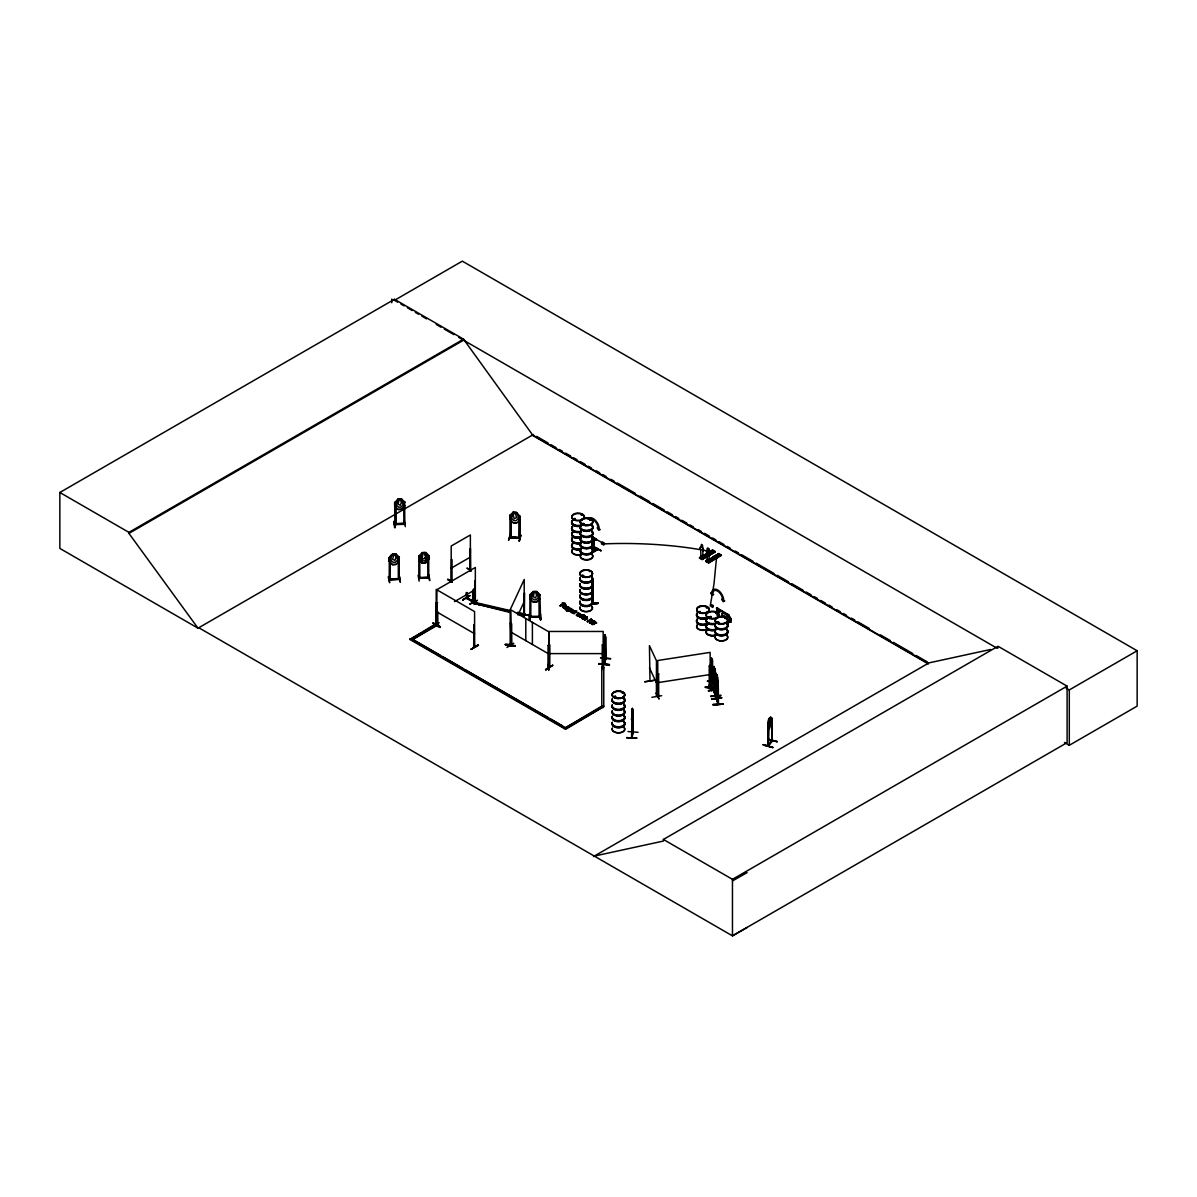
<?xml version="1.0" encoding="UTF-8"?>
<svg xmlns="http://www.w3.org/2000/svg" width="1197" height="1197" viewBox="0 0 1197 1197"><rect width="100%" height="100%" fill="white"/><g stroke="black" fill="none" stroke-linecap="round" stroke-linejoin="round"><path stroke-width="1.5" d="M716.464 676.41L716.494 699.033M716.973 698.3L716.405 697.701L718.409 704.255L718.245 681.527L717.916 704.18M710.434 664.963L710.135 688.275L709.327 688.095M711.931 660.31L711.527 658.141L711.003 668.016L710.599 667.178M604.066 641.472L604.051 664.44L604.635 636.684M768.175 723.242L768.444 745.955M772.484 718.634L771.616 718.903L772.095 741.257L772.065 718.499M632.031 710.135L631.926 737.921L633.258 732.115M605.697 636.55L605.622 659.278L604.934 634.844L604.081 641.652L604.545 663.811M702.549 557.907L702.983 550.919A2.259 1.317 59.5 0 0 702.639 547.837L702.549 547.897A2.259 1.317 59.5 0 1 702.878 550.979L702.983 550.919M708.878 561.288L709.312 554.301A2.259 1.317 59.5 0 0 708.878 551.263C710.554 548.585 705.916 545.832 707.262 550.351A2.259 1.317 59.5 0 0 706.918 553.074L707.173 560.615L708.025 559.867M609.273 664.38C577.956 661.836 630.43 666.654 599.173 663.991M626.63 737.831C645.063 738.145 634.979 738.564 626.689 737.547M711.227 659.981L710.883 687.632M716.794 555.019L713.981 583.986L710.225 606.011L711.572 606.131M715.552 688.185C684.071 685.372 736.514 689.652 705.557 686.734M715.462 688.559L705.467 687.512M716.883 678.31L717.153 675.916M631.567 719.247L632.435 708.295L632.734 709.956M631.462 719.143L632.001 720.803L632.869 713.382L631.896 720.684M604.051 642.28L604.38 636.819M604.919 645.333L604.38 647.353L605.263 639.931M604.934 645.392L605.248 639.961M654.505 680.33L644.629 681.811L654.445 680.225M394.741 502.471L395.833 502.516L394.741 502.471L394.89 524.87L395.788 524.765L395.728 502.381M428.047 555.722L428.75 555.812M711.018 687.228L710.33 686.854L712.529 681.692M718.424 703.327L717.826 702.863L718.29 703.686M510.984 515.488L510.745 537.737L510.88 515.308L509.967 515.458M511.314 645.243C508.755 645.003 511.747 643.762 510.131 644.405M510.625 645.363L510.206 644.48M523.927 615.572L524.241 614.226M515.249 645.737C498.206 641.637 506.241 647.233 515.264 645.662M716.614 677.352L716.973 674.719L718.38 682.051M596.465 539.458L602.405 542.84M603.138 542.854C602.914 539.907 599.832 545.248 602.495 543.962M592.246 536.84L591.931 537.199A6.344 3.666 0 0 1 586.545 542.63A6.344 3.666 0 0 1 581.054 537.139M592.904 536.69L592.216 536.855C594.041 535.194 594.7 547.628 591.857 543.872M716.988 608.465C718.095 611.652 717.766 602.749 717.183 613.866M711.003 660.101L710.584 664.978M711.512 668.614C714.145 653.023 709.103 677.293 710.898 670.619M593.353 540.131L593.652 541.104L594.46 540.655L593.158 539.323M701.681 556.889L700.724 557.144L701.696 556.485M700.709 557.084C703.462 555.992 698.719 557.084 702.639 557.847M707.711 560.256C706.799 563.084 708.13 558.565 707.277 560.361C706.574 560.929 708.25 559.074 708.011 560.271M717.063 611.772L718.14 612.55C719.771 610.545 716.808 612.086 717.272 612.131M599.173 663.662L599.113 664.395M713.532 669.093L714.025 666.475L715.941 673.746L716.001 695.921L715.522 695.083M447.648 579.602L451.987 582.041M592.62 536.675L591.857 536.495M591.931 544.5L592.126 537.318A6.359 3.666 0 0 1 586.545 542.869A6.359 3.666 0 0 1 581.039 537.378M592.575 544.141L591.931 543.662L592.949 544.051M716.644 608.001L728.719 615.303L716.599 608.6L717.003 607.792M763.252 745.043C792.623 753.137 743.696 738.878 772.484 747.482M763.447 744.743L772.678 747.212M708.07 554.271L707.906 553.433M714.25 557.578L714.4 556.74M638.106 732.31L628.006 731.547M631.657 737.322L632.854 732.13L631.567 737.891L632.151 710.135M605.158 659.218L605.622 658.47M604.066 664.38L605.368 658.619M604.485 664.35L605.787 658.769L605.577 637.088M573.707 519.139L574.874 518.481L575.398 519.543M574.695 518.525L575.188 519.633L574.051 519.423M582.191 515.279L581.308 515.204L582.011 514.605M582.056 514.83L581.951 514.8M582.296 523.822L583.029 524.391L582.236 524.196M583.852 524.062L582.939 524.6M590.42 520.261L589.986 519.588L590.764 520.111M590.6 519.648L590.121 519.707M582.116 575.368L583.672 576.041M589.373 571.582L589.762 571.508M614.106 696.953L614.944 696.34M614.914 696.474C614.226 698.554 617.428 695.756 614.405 696.549M622.59 693.093L621.961 692.479M621.931 692.584L622.754 692.854M700.185 611.906L698.689 611.712L700.395 611.981M706.439 607.358L707.247 607.717L706.425 607.986M708.145 617.428L709.342 616.739M708.175 617.203L709.761 617.113M715.971 612.969L716.719 613.268L715.791 613.418M717.123 622.62L718.784 622.081M717.646 621.961L717.781 621.901M724.619 618.385L725.651 618.221M724.918 618.026L725.457 618.654L725.247 617.921M574.321 610.934C565.687 606.505 575.817 616.515 570.311 611.517C570.61 609.827 574.635 609.722 574.006 611.308C570.475 609.512 570.43 612.176 572.72 612.475M519.932 519.857L516.565 523.074L513.154 522.79L509.817 518.929L509.817 515.413L513.184 512.196L516.58 512.481L519.932 516.341M509.907 515.518L510.924 515.338M515.398 512.989L514.306 512.9L513.229 515.802L514.306 518.795L516.52 517.628L515.413 512.929M510.117 534.49L508.575 540.356L510.55 534.475M513.229 522.64L516.565 523.074M510.012 515.264L509.907 537.393M509.982 537.633L519.842 538.216M518.825 516.266L519.857 516.102L519.693 538.5L519.812 516.296L519.004 516.281M519.782 537.662L510.865 536.869L519.917 537.648M520.755 535.343L519.199 541.253L520.755 535.029M520.83 535.403L519.274 541.149M771.736 740.419L772.559 739.941L767.89 745.911C769.521 744.444 764.449 711.766 772.17 718.529L771.721 718.903M432.76 623.353C438.895 622.53 446.107 633.108 433.105 623.038M603.093 543.947C603.483 547.807 606.056 540.326 603.093 543.947A114.568 26.409 2.4 0 1 700.918 549.767M711.631 658.141L710.599 664.544L710.39 687.706L712.395 682.036M712.065 660.37L712.484 682.485M701.382 558.49C701.188 554.6 700.41 558.266 701.517 556.47M700.993 557.144L700.694 549.632A2.259 1.317 59.5 0 1 700.933 546.969L701.427 544.351M701.098 556.71L700.529 556.53M716.614 679.986L717.317 684.624L716.883 674.854L716.958 676.904M716.973 699.108L716.883 674.854M399.17 499.493L398.092 504.102L400.277 505.343L401.399 502.381L400.277 499.448L399.155 499.433M592.964 603.198L593.218 581.622L592.081 576.296L592.62 603.243M592.874 603.004L592.575 602.57M771.721 741.093L771.721 740.285M658.619 695.397L658.709 695.951M710.3 687.407L709.267 687.572M710.315 688.185L710.12 652.395L657.722 660.505L657.841 696.355L657.722 673.956L658.709 674.016L657.826 674.165M715.492 677.263L714.714 678.953L713.113 668.091L713.547 690.908L713.232 668.076L715.492 673.806M713.307 668.195L713.861 690.804L713.232 689.607L715.971 695.816M715.791 694.529L715.611 695.996L715.252 673.238M510.431 622.635L511.254 646.051L511.478 623.712L510.58 623.487L511.239 623.861M524.002 593.413L524.346 615.602L524.585 592.949M524.002 615.557L524.645 614.256L524.106 615.078M707.038 560.256L709.746 561.827L709.552 560.765L708.25 562.306L706.2 561.154L707.517 559.612M462.67 599.996L469.867 595.852M656.255 692.973L658.993 698.599M656.24 693.332L659.023 699.048M506.989 647.487L513.797 643.193M518.002 615.034L524.241 601.582M633.198 732.624L633.198 710.001M425.429 552.55L422.122 552.76L422.062 563.203L425.474 562.934L425.489 552.46L422.047 552.595L420.446 558.939L422.676 560.899L424.89 560.765L427.075 558.535L427.075 555.902C421.823 548.615 431.504 555.827 428.87 559.283L425.489 562.994L422.062 563.203L418.681 559.897M392.631 554.226L395.953 554.046L392.556 554.076L390.955 557.772L390.955 560.405L393.185 562.366L395.414 562.246L397.599 560.046L395.998 553.897L399.379 557.293L398.317 557.338L399.379 557.218M604.515 663.602L605.742 658.769M529.822 595.104L533.264 591.617L531.588 597.767L533.832 599.847L536.061 599.847L538.261 597.767L536.66 591.527L533.219 591.527L529.822 595.029L529.822 598.605M418.112 575.368L419.145 581.173M713.158 668.165L714.025 666.475M395.13 527.174L394.187 521.338M394.606 527.608L393.663 521.757M395.025 527.578L394.157 521.338L395.13 527.638M388.666 576.505L389.668 582.759L388.217 576.894M435.888 624.31L436.681 625.582L436.965 603.064M435.888 625.118L435.962 603.019L436.86 603.243M475.329 603.153L475.329 567.468L436.965 589.612L436.651 625.029M510.491 644.809L511.493 645.018M510.835 644.674L511.553 645.901L511.478 623.712M549.064 666.998L548.196 666.579L549.184 667.627M466.291 592.605L466.92 598.575M466.321 598.216L473.324 602.211L473.324 589.298M467.264 598.425L466.935 592.994M529.283 614.151L529.298 620.001L529.852 614.166M529.777 613.747L529.852 620.046L529.957 594.864M548.256 664.215L548.81 669.976M716.375 698.629L717.991 704.21M593.862 621.093L590.061 623.293L591.094 619.642L587.338 621.258L587.817 621.991L591.138 619.073L591.857 619.941L590.375 622.56L593.862 620.644L590.375 622.56M474.835 603.438L475.284 602.33M590.375 622.111L591.857 619.477M712.499 682.559L712.574 659.876M594.729 623.592L592.829 624.355L590.869 623.038L593.158 624.295L593.697 621.931L596.705 622.949L594.026 622.32L594.7 623.787M592.59 536.81L591.931 536.271M592.171 544.351L592.874 544.844L592.62 536.765M470.017 570.685L470.376 548.421L470.63 570.7M715.432 557.323L714.115 556.904M509.757 612.385L473.803 603.348L474.551 602.286L510.491 610.635M473.803 604.036L474.551 602.974M516.954 613.358L524.136 615.034L524.87 613.971L517.688 612.295M518.75 614.465L524.136 615.722L524.87 613.971M712.23 681.991L712.14 659.712M710.809 686.854L710.33 687.662M594.236 551.069L593.682 539.997M574.171 518.69L574.006 519.543M699.018 611.727L700.125 611.996M718.933 622.754L717.826 623.024M394.636 524.615L404.795 524.271L404.661 501.932L403.748 501.977L403.898 524.391L404.736 524.316M403.673 524.331L404.541 523.224L404.601 524.346M403.643 524.136L404.541 524.017M399.214 578.615L389.19 578.929L390.312 578.869M389.19 579.737L399.319 579.198M425.444 557.548L423.199 559.044L422.122 557.742L423.199 553.134L424.307 553.074L425.444 556.007M657.632 695.322L658.709 695.143M657.752 696.085L658.619 695.966L657.662 695.262M658.619 673.821L658.724 696.22L657.931 696.31M768.579 725.502L769.506 726.429L771.377 722L770.673 716.794L767.831 723.766L768.265 722.973M770.21 717.826L769.746 724.305L770.314 717.856M767.756 739.447L777.212 741.616M768.444 745.147L772.499 740.793L768.309 745.985L769.372 718.574M777.197 741.571L767.756 738.983M578.226 616.455C580.231 613.612 579.318 616.62 582.236 615.482M579.079 615.752L580.59 614.076L577.313 614.734L580.59 614.54L579.079 616.216M422.122 552.76L418.681 556.321L419.683 556.351M394.651 502.71L398.017 498.954L401.459 498.835L404.84 502.156M404.84 505.673L401.384 509.219L398.017 509.488L394.651 506.226L394.636 502.65M404.825 505.613L401.459 509.368L398.017 509.548M392.556 554.076C388.112 556.381 387.648 562.5 392.571 564.67L395.998 564.49L399.379 560.795M549.064 666.52L549.992 666.445M548.989 666.235L549.977 667.058M603.288 666.49L602.39 666.52M603.288 667.298L602.211 667.298L602.286 644.914L603.198 645.123L602.286 644.914M529.852 616.201L530.989 616.201M529.852 617.009L539.922 616.949M538.889 616.201L539.817 616.141M650.001 681.452L649.447 645.662L656.465 660.774L656.405 696.4L656.809 695.277M579.722 614.794C571.567 618.415 582.625 609.587 577.313 615.198M576.4 615.408L578.525 612.879M577.313 614.734L579.019 613.163M436.501 625.507L437.698 624.849L437.623 611.577M418.95 577.672L428.81 576.864M427.793 576.924L428.735 577.074M419.818 577.388L418.726 578.465L428.735 577.882L428.706 555.543M403.643 523.328L394.741 523.747L404.795 523.463M394.741 524.615L395.788 524.765L395.549 502.396M398.182 578.675L390.087 578.824L390.147 579.961L390.387 557.637L389.294 557.593L390.102 557.533M398.287 579.258L399.319 578.39M399.214 578.39L399.14 579.468L399.214 557.054M772.065 740.734L772.215 718.439M768.399 745.147L768.728 744.654M715.357 695.442L715.731 694.559M518.855 538.156L518.87 516.012M574.41 613.732L573.842 613.044L576.804 612.355L575.518 611.607C573.887 612.64 572.884 615.168 573.468 612.236C572.899 609.393 572.226 609.991 573.348 611.637M574.545 518.81L574.874 518.675M590.72 520.007L589.837 520.007M582.969 576.116L582.969 575.159M583.612 575.937L582.565 576.311M709.791 617.682L709.088 617.652M710.898 604.62L712.02 604.964M548.45 666.4L549.872 667.058M549.767 667.298L549.872 644.914L548.959 645.123M602.181 666.684L603.303 666.25M530.884 616.201L530.78 617.278L530.884 594.864L529.957 595.059M538.994 616.201L539.114 617.278L538.934 594.834L539.922 595.059L536.66 591.527L533.264 591.677M539.892 616.425L529.882 616.425M564.281 606.49C566.824 607.582 565.837 606.415 564.625 605.487C567.872 597.767 553.822 610.186 564.026 604.395L565.747 604.41M571.478 610.515L571.059 611.383L572.69 611.996M574.006 611.772L571.478 610.979M573.468 612.699L574.41 613.268M581.907 617.577C581.607 621.991 587.263 614.181 587.368 618.385C581.129 621.752 588.999 618.206 585.363 617.667C584.331 621.408 579.961 617.098 583.971 616.485L585.258 617.233L582.131 618.086L583.238 619.358M586.141 619.163L586.68 618.55L585.363 618.131M711.587 551.817L699.497 557.997L701.173 556.231M699.542 558.026L702.295 559.553L715.148 551.967L701.921 559.343L701.921 558.161L703.417 557.503L703.417 558.46M699.482 557.982L712.529 550.276L714.953 551.458L712.529 550.096L713.188 550.874L700.335 558.46M702.265 559.553L701.442 559.074L714.684 551.697M705.856 561.393L707.322 559.508M718.709 553.822L717.557 554.435M709.746 560.869L707.786 562.47L720.968 555.079M451.523 559.298L451.763 581.592M702.534 545.308L701.951 544.665M700.933 546.969L701.023 546.924A2.259 1.317 59.5 0 0 700.694 549.632L700.694 549.632M708.878 551.263L708.968 549.214M709.043 552.146C715.522 554.974 706.275 552.655 710.345 551.368L712.784 552.939L710.345 551.563A114.568 26.409 2.4 0 0 702.534 550.051M711.227 550.859C717.691 553.687 708.444 551.368 712.529 550.096M714.953 551.458L701.487 559.119M712.918 556.964C719.382 559.792 710.135 557.488 714.22 556.201L716.644 557.757L714.22 556.201M715.372 555.707L716.689 554.75L719.113 556.306L716.689 554.75M705.826 561.348L718.858 553.657L719.517 554.256L706.619 561.812L706.006 561.243L708.639 562.919L721.477 555.348L718.858 553.463M706.14 561.543L719.322 553.927L706.006 561.333M707.786 562.455L720.818 554.75M437.623 602.69L435.962 603.019M474.356 603.348L475.074 580.784L474.611 603.483M472.022 600.625L479.264 604.739M472.052 600.655L478.89 604.56M432.326 627.019L439.179 622.724M473.698 646.993L473.907 624.639L474.386 647.353L473.593 646.889L474.655 647.173L474.566 611.562L436.202 589.418L436.202 625.014L437.085 625.193M473.593 646.32C475.643 646.934 473.114 644.974 474.207 647.278M478.097 644.734L470.945 649.373L478.486 645.392M470.945 649.373L478.187 645.183M548.286 645.258L549.184 645.482L548.286 645.258L548.45 667.208M545.623 669.796L552.745 665.233L545.952 670.006M545.608 669.407L552.76 665.263M198.882 627.782L198.104 628.245L59.85 548.421L59.85 492.491L394.471 299.295L463.553 339.17L532.635 434.99L928.154 663.347M394.471 299.295L394.471 300.327L462.326 261.155L1137.15 650.764L1137.15 706.125L1069.295 745.297L1064.447 742.484M59.85 492.491L128.932 532.366L463.553 339.17M747.108 927.495L732.459 935.845L198.792 627.737L197.999 628.186L128.932 533.398L463.553 340.202M197.999 628.186L533.413 434.541M451.194 568.171L470.376 557.099M454.546 601.612L475.329 589.612M462.745 600.116L469.927 595.493L462.745 599.652M472.935 590.615L472.68 601.926L472.68 590.764M469.927 603.797L477.528 600.325L469.927 604.261M564.206 728.524L601.792 706.125L603.183 706.933L565.597 729.332L409.943 639.467L435.304 624.116L436.71 624.924L412.726 639.467L436.71 625.627L435.304 624.819L424.112 631.268M409.943 639.467L420.925 633.123M594.4 538.037L596.181 540.326L594.4 539.293L594.4 538.037L596.375 538.934L596.181 540.326M593.158 540.251L593.577 551.368M593.503 551.398L593.951 540.7M592.141 550.979L596.48 548.465M591.902 552.161L597.692 548.869L591.902 552.505M560.166 606.041L563.518 604.096M560.166 605.577L564.026 604.395M564.655 605.966C569.772 606.34 562.605 608.181 564.356 608.465M565.373 606.864C560.585 605.622 567.947 608.899 562.725 607.118C561.917 604.575 568.814 607.747 564.655 605.502M563.892 608.181L566.69 606.565L565.119 605.667M567.947 607.268C573.303 607.388 558.909 611.353 567.887 606.744M565.029 608.854L568.366 607.014M568.874 608.375L569.383 607.627M569.009 610.709L567.498 609.093L570.595 608.241A1.796 1.047 0 0 1 571.358 608.884C573.902 612.804 563.069 610.665 567.213 610.395C570.76 610.141 567.064 612.206 566.54 609.782M569.413 610.021L570.969 609.108L568.306 609.064L569.413 610.47L567.423 609.468L570.595 608.704A1.796 1.047 0 0 1 571.358 609.348L571.957 609.557M569.413 610.47L570.969 609.108M571.957 609.093L568.395 610.949L566.046 610.066M574.71 611.607L576.73 610.904M573.468 612.236L574.71 611.143M583.612 615.153L579.827 617.383L582.67 615.273L583.897 615.976C586.769 614.719 583.074 617.861 585.183 615.782M583.163 616.485C586.68 612.295 578.944 618.595 582.864 618.146M579.827 617.383L582.67 615.273M582.759 619.073L587.203 616.605M584.525 620.091L587.368 618.849L585.767 617.891M587.338 621.258L591.138 619.073M587.338 621.722L591.857 619.941M589.493 622.964L593.862 620.644M596.091 623.293L595.418 621.961A1.706 0.988 0 0 0 594.266 621.812C596.241 624.4 590.615 626.181 591.498 622.679M596.091 622.829L595.223 621.438A1.706 0.988 0 0 0 594.266 621.348C592.036 621.647 595.044 625.747 591.602 622.964M718.619 609.288L718.619 610.56L720.594 611.472L718.619 610.56M718.649 611.098C716.868 609.333 720.34 615.647 718.798 617.368M717.841 610.65L718.29 617.652M718.17 611.443L718.948 612.086M720.399 610.32L720.399 611.592M718.14 612.31L718.948 611.847M722.075 613.792L724.993 612.834M722.075 616.515L722 613.702M731.053 619.014L728.015 614.495L731.128 618.969L731.128 621.782L728.06 622.694M728.464 615.453L728.719 614.555M730.574 619.687L727.985 617.308L725.457 616.739L727.985 620.016L730.574 620.6L730.649 619.642M731.053 621.692L727.985 621.363M731.053 621.827L731.053 618.969L727.985 615.931L725.696 614.615L723.886 615.393L723.886 617.203M565.762 727.626L601.792 706.828L603.767 706.828L603.767 666.983L601.792 666.983L601.792 706.828L603.183 707.636M409.943 638.764L565.597 728.644L603.183 706.933M593.532 856.543L928.947 662.884L990.742 649.447M594.311 856.079L663.392 841.057L663.392 839.456L998.014 646.26L1067.096 686.135L1067.096 742.649L732.459 935.845L732.459 879.331L1067.096 686.135M998.014 647.861L997.236 648.325L458.735 337.419M1066.093 688.08L1069.295 689.936L1137.15 650.764M732.459 880.947L747.108 872.598M713.232 690.31L715.597 695.936L715.597 673.791L713.906 666.49M510.012 536.6L510.82 536.63M510.969 536.884L509.877 536.825M563.233 606.535L562.62 607.463L563.892 607.717M714.235 556.964L715.297 556.964M582.49 523.643L583.642 523.493L582.7 523.553M582.52 575.473L583.807 575.757M709.731 617.562L708.444 617.562M718.724 622.754L717.407 622.305M614.794 696.669L615.438 697.028M427.898 555.857L428.735 555.737M428.75 577.134L428.75 577.942M394.845 523.762L394.815 524.84M578.226 616.006L582.236 615.034M470.376 570.924L470.376 534.954L451.194 546.027L451.164 581.652M576.4 614.944L579.722 614.33M549.887 667.313L548.989 667.283M403.853 502.216L404.661 501.932M451.478 581.787L451.763 559.433M583.343 524.106L584.136 523.897M699.078 611.996L700.185 611.443L699.018 611.906M633.063 732.744L632.749 709.866L632.719 732.714M631.717 736.439L631.582 737.023M519.064 537.333L518.929 538.396M418.89 578.181L428.676 577.672M427.748 576.894L428.706 576.879M427.883 577.672L427.883 576.864M473.578 589.148L473.653 602.106L466.531 598.006L466.531 592.47M709.237 665.996L710.21 666.056L709.237 665.996L709.223 688.35L709.986 687.153M708.923 685.253L711.617 690.908M657.946 695.532L658.634 695.427M709.986 687.961L710.18 687.961M656.689 673.926L656.824 696.355L656.809 674.18M661.627 695.696L651.826 697.297M657.722 682.649L710.12 674.539M592.066 576.37L592.365 580.754M592.665 590.181L591.961 579.827M591.423 603.632L598.006 602.719L591.438 603.707M591.423 604.081L598.021 603.064M591.542 604.32L598.126 603.408L591.557 604.41M714.818 668.405L714.579 676.35L713.532 671.756M713.247 671.622L714.699 678.834M718.409 689.128L708.37 690.594L718.395 689.427M708.504 690.923L718.29 689.233M715.357 694.784L713.891 690.295M710.838 696.19L720.863 695.622L710.853 696.265M539.817 617.278L529.882 617.233M716.434 676.29C716.39 682.275 718.35 687.931 717.407 687.228L716.33 679.821M717.512 676.739L717.227 682.47L716.883 679.851M721.641 697.552L711.602 698.943L721.641 698.016M721.626 697.851L711.602 698.943M713.292 705.048L723.332 704.075L713.292 705.063L713.203 704.285L723.347 704.135M713.203 704.734L723.272 703.791M418.83 556.306L419.743 556.036L419.833 578.435L418.83 577.642M428.331 574.859L429.409 580.276M404.317 520.785L405.319 526.665M399.424 576.326L400.322 582.131M389.294 557.593L389.22 579.947L399.244 579.408M467.01 597.752L466.321 597.408M473.279 602.211L472.71 601.103M602.286 667.058L603.303 667.058M603.348 670.096L603.348 663.796M533.219 602.121L536.66 602.061L540.056 598.545L536.6 601.971L533.219 602.121L529.822 598.545M540.027 614.166L540.595 620.046L539.922 594.864M530.989 616.635L538.889 616.635M548.959 653.607L603.198 653.607M601.792 667.672L603.767 667.672M601.792 706.125L603.767 706.125M389.429 579.961L389.22 579.139M427.868 577.956L427.763 555.573M418.86 578.48L418.8 556.111M567.947 607.717L569.383 608.076M398.362 579.468L398.272 557.084M632.315 708.415L631.956 718.185L631.687 717.362M632.285 709.507L631.896 715.327M604.784 636.056L604.38 641.876M604.38 647.233L603.961 645.692L604.485 647.353M610.605 658.874L600.505 657.781L610.59 658.545M599.173 664.096L609.273 664.829M603.168 666.235L603.093 667.327L603.198 631.462L548.959 631.462L549.019 667.821L548.286 667.402M569.009 610.246C566.51 610.141 570.4 607.822 570.969 609.572M509.967 537.603L519.812 538.441M711.422 659.338L710.913 665.143M707.427 681.258L717.452 682.35M519.513 613.807L529.493 615.408L523.987 615.034M522.82 614.6L529.493 615.438M476.346 603.393L483.528 605.069M487.134 605.906L508.695 610.904M473.803 603.348L509.757 611.697M772.065 721.956L769.252 729.018L767.831 727.282L769.267 728.898M767.786 739.327L777.048 741.781M428.84 574.769L429.888 580.62M540.042 613.717L540.595 620.031L540.58 614.121M717.976 703.447L716.629 698.554M564.4 606.894L565.373 607.328M615.438 696.34L615.587 697.447L614.405 696.684M712.589 681.961L710.764 687.677L710.764 665.532M717.557 554.241L719.981 555.603M715.372 555.513L717.796 556.889M703.417 557.503L703.223 558.161M707.846 559.957L706.978 559.837L706.978 561.453M699.871 557.772L701.921 558.924M511.553 645.826L510.835 609.886L549.184 632.031L549.184 667.597M433.06 623.113L440.391 627.243M471.289 570.58L466.935 568.081L471.453 570.909M451.987 581.727L447.663 579.198L451.957 582.116M394.471 300.327L397.688 302.183M400.905 304.038L404.122 305.893M407.324 307.749L412.142 310.532M415.359 312.387L418.576 314.242M421.793 316.098L426.611 318.881M436.247 324.447L441.065 327.23M444.282 329.085L453.917 334.636M536.645 436.396L547.942 442.92M551.174 444.79L556.021 447.588M559.238 449.444L562.47 451.314M565.702 453.169L570.55 455.967M573.782 457.838L576.999 459.708M580.231 461.563L585.079 464.361M588.311 466.232L591.527 468.087M596.375 470.885L599.607 472.755M602.839 474.611L606.056 476.481M610.904 479.279L614.136 481.134M617.368 483.004L635.128 493.254M639.961 496.052L649.657 501.648M652.874 503.503L664.185 510.027M667.402 511.897L672.25 514.695M675.482 516.55L678.714 518.421M681.946 520.291L686.779 523.074M690.011 524.944L693.243 526.815M698.075 529.598L701.307 531.468M704.539 533.338L709.387 536.136M712.619 537.992L715.836 539.862M719.068 541.717L723.916 544.515M727.148 546.386L730.365 548.241M735.212 551.039L738.444 552.909M741.676 554.765L752.973 561.288M756.205 563.159L773.965 573.408M777.182 575.278L788.494 581.802M791.711 583.657L803.022 590.196M806.239 592.051L811.087 594.849M814.319 596.719L817.551 598.575M820.783 600.445L825.616 603.243M828.848 605.098L832.08 606.969M836.912 609.767L840.144 611.622M843.376 613.492L846.608 615.348M851.456 618.146L854.673 620.016M857.905 621.871L869.202 628.41M880.513 634.934L890.194 640.515M893.426 642.385L912.802 653.562M916.019 655.432L927.331 661.956M531.573 434.84L928.393 663.946M728.464 614.704L716.674 607.807L716.674 613.567M728.719 615.303L716.629 608.704M591.857 537.064L592.62 537.603M717.646 611.682L718.439 612.146L718.439 611.218M716.928 615.138L719.876 616.829M591.857 544.455L592.62 544.979M593.652 546.535L601.238 550.8L593.652 546.879M593.697 546.76L600.849 550.68M562.246 602.899L565.747 604.874M583.119 614.989L584.166 615.467M575.922 611.383L576.804 611.891M584.375 616.26L585.258 616.769M571.837 610.305L573.348 611.173M473.548 601.193L467.01 597.991L473.219 601.388M510.835 632.031L549.184 654.175M436.202 611.562L474.566 633.707M412.935 639.587L440.257 655.358M443.474 657.213L462.76 668.345M465.962 670.2L547.927 717.512M551.129 719.367L562.381 725.861M663.392 839.456L732.459 879.331M568.859 607.896L567.543 607.956M548.286 667.432L548.525 645.108M389.294 561.243L392.571 564.67L395.938 564.341M708.594 562.934L721.282 554.839L707.966 562.336M536.6 591.677L539.937 595.133M712.529 550.276L699.676 557.862M649.447 667.806L656.465 682.933M592.56 580.949L592.874 581.667M598.141 603.453L598.006 602.675M604.171 643.911L604.455 644.734L604.829 634.844L605.353 636.52M717.781 681.243L718.035 682.081M720.759 695.277L710.853 696.564M592.201 543.618L592.126 537.318M428.87 559.283L425.489 562.994M401.444 498.775L403.045 504.925L400.86 507.124L398.646 507.244L396.416 505.284L398.017 499.014M399.379 576.296L400.367 582.191M548.75 663.796L548.75 670.036M1069.295 689.936L1069.295 745.297M718.245 681.527L718.305 703.731M717.422 608.869L717.422 613.717M716.928 607.747L716.928 613.433M716.808 676.38L716.629 699.138M709.552 560.765L709.552 561.543L706.858 559.897L706.858 561.513M707.891 553.014L706.589 553.792M702.639 545.832L702.549 547.897M700.649 556.455L700.529 558.146M593.009 540.565L593.009 551.114M592.65 602.495L592.575 603.378M583.971 616.949L583.897 615.976M583.612 614.704L583.493 616.664M575.518 612.071L575.443 611.098M575.114 610.919L575.039 611.787M565.597 727.716L411.334 638.659M532.396 622.335L532.396 644.48M525.797 618.52L525.797 640.664M524.136 615.722L524.241 579.438L510.206 609.692L510.176 645.348M475.074 580.784L475.074 602.929M473.907 624.639L473.907 646.784M467.189 592.844L467.01 598.56M437.369 611.443L437.444 624.071M391.763 299.085L391.763 302.751M128.932 532.366L128.932 533.398M623.966 709.821A6.359 3.666 0 0 1 619.283 715.297A6.359 3.666 0 0 1 612.325 710.704M623.936 698.809A6.329 3.651 0 0 1 619.283 704.27A6.329 3.651 0 0 1 612.34 699.691M623.951 697.791A6.344 3.666 0 0 1 619.283 703.252A6.344 3.666 0 0 1 612.325 698.674M623.936 704.928A6.329 3.651 0 0 1 619.283 710.375A6.329 3.651 0 0 1 612.34 705.811M624.026 704.539A6.434 3.711 0 0 1 619.298 710.075A6.434 3.711 0 0 1 612.251 705.437M624.026 704.225A6.434 3.711 0 0 1 619.298 709.761A6.434 3.711 0 0 1 612.251 705.123M623.951 703.896A6.344 3.666 0 0 1 619.283 709.357A6.344 3.666 0 0 1 612.325 704.779M624.026 698.435A6.434 3.711 0 0 1 619.298 703.971A6.434 3.711 0 0 1 612.251 699.332M624.026 698.12A6.434 3.711 0 0 1 619.298 703.656A6.434 3.711 0 0 1 612.251 699.018M623.936 710.09A6.314 3.651 0 0 1 619.283 715.537A6.314 3.651 0 0 1 612.355 710.973M623.936 710.599A6.329 3.651 0 0 1 619.283 716.06A6.329 3.651 0 0 1 612.34 711.482M623.966 727.237A6.359 3.666 0 0 1 619.283 732.714A6.359 3.666 0 0 1 612.325 728.12M623.966 710.27A6.359 3.666 0 0 1 619.283 715.746A6.359 3.666 0 0 1 612.325 711.153M623.951 716.225A6.344 3.666 0 0 1 619.283 721.686A6.344 3.666 0 0 1 612.325 717.108M623.951 715.207A6.344 3.666 0 0 1 619.283 720.669A6.344 3.666 0 0 1 612.325 716.09M623.951 722.345A6.344 3.666 0 0 1 619.283 727.806A6.344 3.666 0 0 1 612.325 723.227M624.026 721.956A6.434 3.711 0 0 1 619.298 727.492A6.434 3.711 0 0 1 612.251 722.853M624.026 721.641A6.434 3.711 0 0 1 619.298 727.178A6.434 3.711 0 0 1 612.251 722.539M623.951 721.312A6.344 3.666 0 0 1 619.283 726.774A6.344 3.666 0 0 1 612.325 722.195M624.026 715.851A6.434 3.711 0 0 1 619.298 721.387A6.434 3.711 0 0 1 612.251 716.749M624.026 715.537A6.434 3.711 0 0 1 619.298 721.073A6.434 3.711 0 0 1 612.251 716.434M623.951 727.462A6.344 3.666 0 0 1 619.283 732.923A6.344 3.666 0 0 1 612.325 728.345M591.662 576.595A6.329 3.651 0 0 1 587.009 582.056A6.329 3.651 0 0 1 580.066 577.478M591.662 583.732A6.329 3.651 0 0 1 587.009 589.178A6.329 3.651 0 0 1 580.066 584.615M591.752 583.343A6.434 3.711 0 0 1 587.024 588.894A6.434 3.711 0 0 1 579.961 584.241M591.752 583.029A6.434 3.711 0 0 1 587.024 588.565A6.434 3.711 0 0 1 579.961 583.927M591.752 577.238A6.434 3.711 0 0 1 587.024 582.774A6.434 3.711 0 0 1 579.961 578.136M591.752 576.924A6.434 3.711 0 0 1 587.024 582.46A6.434 3.711 0 0 1 579.961 577.822M591.677 577.612A6.344 3.666 0 0 1 587.009 583.074A6.344 3.666 0 0 1 580.051 578.495M591.677 582.7A6.344 3.666 0 0 1 587.009 588.161A6.344 3.666 0 0 1 580.051 583.582M591.662 588.864A6.329 3.651 0 0 1 587.009 594.311A6.329 3.651 0 0 1 580.066 589.747M591.677 588.625A6.359 3.666 0 0 1 587.009 594.101A6.359 3.666 0 0 1 580.036 589.523M591.677 589.074A6.359 3.666 0 0 1 587.009 594.55A6.359 3.666 0 0 1 580.036 589.971M591.662 594.011A6.329 3.651 0 0 1 587.009 599.473A6.329 3.651 0 0 1 580.066 594.894M591.662 601.148A6.329 3.651 0 0 1 587.009 606.595A6.329 3.651 0 0 1 580.066 602.031M591.752 600.759A6.434 3.711 0 0 1 587.024 606.295A6.434 3.711 0 0 1 579.961 601.657M591.752 600.445A6.434 3.711 0 0 1 587.024 605.981A6.434 3.711 0 0 1 579.961 601.343M591.752 594.655A6.434 3.711 0 0 1 587.024 600.191A6.434 3.711 0 0 1 579.961 595.552M591.752 594.34A6.434 3.711 0 0 1 587.024 599.877A6.434 3.711 0 0 1 579.961 595.238M591.677 595.029A6.344 3.666 0 0 1 587.009 600.49A6.344 3.666 0 0 1 580.051 595.911M591.677 600.116A6.344 3.666 0 0 1 587.009 605.577A6.344 3.666 0 0 1 580.051 600.999M591.662 606.28A6.329 3.651 0 0 1 587.009 611.727A6.329 3.651 0 0 1 580.066 607.163M591.677 606.041A6.359 3.666 0 0 1 587.009 611.517A6.359 3.666 0 0 1 580.036 606.939M591.647 589.433A6.314 3.651 0 0 1 587.817 594.774A6.314 3.651 0 0 1 579.857 591.243M587.966 518.989A8.544 4.938 60 0 1 594.759 519.663A8.544 4.938 60 0 1 599.248 528.984L600.236 529.553L598.695 530.286L597.153 527.772L598.141 528.341A7.137 4.115 60 0 0 590.585 518.929M726.938 623.308A6.344 3.666 0 0 1 722.27 628.769A6.344 3.666 0 0 1 715.312 624.191M726.923 630.445A6.329 3.651 0 0 1 722.27 635.891A6.329 3.651 0 0 1 715.327 631.328M727.013 630.056A6.434 3.711 0 0 1 722.285 635.607A6.434 3.711 0 0 1 715.222 630.954M727.013 629.742A6.434 3.711 0 0 1 722.285 635.293A6.434 3.711 0 0 1 715.222 630.639M727.013 623.951A6.434 3.711 0 0 1 722.285 629.487A6.434 3.711 0 0 1 715.222 624.849M727.013 623.637A6.434 3.711 0 0 1 722.285 629.173A6.434 3.711 0 0 1 715.222 624.535M726.923 624.34A6.329 3.651 0 0 1 722.27 629.787A6.329 3.651 0 0 1 715.327 625.223M726.938 629.413A6.344 3.666 0 0 1 722.27 634.874A6.344 3.666 0 0 1 715.312 630.295M726.908 635.562A6.314 3.651 0 0 1 722.27 641.008A6.314 3.651 0 0 1 715.342 636.445M726.953 635.338A6.359 3.666 0 0 1 722.27 640.814A6.359 3.666 0 0 1 715.297 636.235M715.671 629.951A6.434 3.711 0 0 1 707.906 629.353A6.434 3.711 0 0 1 706.888 624.864M715.611 630.25A6.329 3.651 0 0 1 707.981 629.667A6.329 3.651 0 0 1 706.963 625.253M715.611 635.009A6.299 3.636 0 0 1 707.996 634.425A6.299 3.636 0 0 1 706.993 630.041A6.359 3.666 0 0 0 707.951 634.59A6.359 3.666 0 0 0 715.626 635.173M715.611 635.368A6.314 3.651 0 0 1 707.981 634.784A6.314 3.651 0 0 1 706.978 630.385M715.671 623.832A6.434 3.711 0 0 1 707.906 623.248A6.434 3.711 0 0 1 706.888 618.759M707.906 617.996A6.434 3.711 0 0 1 710.794 617.024M715.611 629.218A6.329 3.651 0 0 1 707.981 628.649A6.329 3.651 0 0 1 706.963 624.236M715.611 624.131A6.329 3.651 0 0 1 707.981 623.562A6.329 3.651 0 0 1 706.963 619.148M707.981 618.385A6.329 3.651 0 0 1 710.809 617.443M715.671 629.637A6.434 3.711 0 0 1 707.906 629.038A6.434 3.711 0 0 1 706.888 624.55M715.671 623.517A6.434 3.711 0 0 1 707.906 622.934A6.434 3.711 0 0 1 706.888 618.445M707.906 617.682A6.434 3.711 0 0 1 710.794 616.709M715.611 623.113A6.329 3.651 0 0 1 707.981 622.53A6.329 3.651 0 0 1 706.963 618.116M707.981 617.368A6.329 3.651 0 0 1 710.809 616.425M706.185 624.46A6.434 3.711 0 0 1 698.42 623.876A6.434 3.711 0 0 1 697.387 619.388M707.442 624.191A6.329 3.651 0 0 1 699.108 624.505A6.329 3.651 0 0 1 697.477 619.777M707.427 628.949A6.299 3.636 0 0 1 699.123 629.263A6.299 3.636 0 0 1 697.507 624.55M707.457 629.323A6.359 3.666 0 0 1 699.093 629.637A6.359 3.666 0 0 1 697.462 624.894M706.185 618.355A6.434 3.711 0 0 1 698.42 617.772A6.434 3.711 0 0 1 697.387 613.283M707.442 623.158A6.329 3.651 0 0 1 699.108 623.487A6.329 3.651 0 0 1 697.477 618.759M707.442 618.086A6.329 3.651 0 0 1 699.108 618.4A6.329 3.651 0 0 1 697.477 613.672M706.185 624.146A6.434 3.711 0 0 1 698.42 623.562A6.434 3.711 0 0 1 697.387 619.073M706.185 618.041A6.434 3.711 0 0 1 698.42 617.457A6.434 3.711 0 0 1 697.387 612.969M707.442 617.053A6.329 3.651 0 0 1 699.108 617.368A6.329 3.651 0 0 1 697.477 612.64M592.126 531.633A6.434 3.711 0 0 1 586.545 537.199A6.434 3.711 0 0 1 580.979 531.633M592.036 532.007A6.329 3.651 0 0 1 586.545 537.498A6.329 3.651 0 0 1 581.069 532.007M592.036 536.78A6.329 3.651 0 0 1 586.545 542.271A6.329 3.651 0 0 1 581.069 536.78M592.126 525.513A6.434 3.711 0 0 1 586.545 531.094A6.434 3.711 0 0 1 580.979 525.513M592.036 530.989A6.344 3.666 0 0 1 586.545 536.48A6.344 3.666 0 0 1 581.054 530.989M592.036 525.902A6.329 3.651 0 0 1 586.545 531.393A6.329 3.651 0 0 1 581.069 525.902M592.126 531.318A6.434 3.711 0 0 1 586.545 536.884A6.434 3.711 0 0 1 580.979 531.318M592.126 525.199A6.434 3.711 0 0 1 586.545 530.78A6.434 3.711 0 0 1 580.979 525.199M592.036 524.885A6.329 3.651 0 0 1 586.545 530.361A6.329 3.651 0 0 1 581.069 524.885M592.126 549.049A6.434 3.711 0 0 1 586.545 554.615A6.434 3.711 0 0 1 580.979 549.049M592.036 549.423A6.329 3.651 0 0 1 586.545 554.914A6.329 3.651 0 0 1 581.069 549.423M592.006 554.211A6.299 3.636 0 0 1 586.545 559.672A6.299 3.636 0 0 1 581.084 554.211M592.036 537.692A6.329 3.651 0 0 1 586.545 543.169A6.329 3.651 0 0 1 581.069 537.692M592.021 554.555A6.314 3.651 0 0 1 586.545 560.031A6.314 3.651 0 0 1 581.084 554.555M592.126 542.929A6.434 3.711 0 0 1 586.545 548.51A6.434 3.711 0 0 1 580.979 542.929M592.036 548.406A6.329 3.651 0 0 1 586.545 553.882A6.329 3.651 0 0 1 581.069 548.406M592.036 543.318A6.344 3.666 0 0 1 586.545 548.81A6.344 3.666 0 0 1 581.054 543.318M592.126 548.735A6.434 3.711 0 0 1 586.545 554.301A6.434 3.711 0 0 1 580.979 548.735M592.126 542.615A6.434 3.711 0 0 1 586.545 548.196A6.434 3.711 0 0 1 580.979 542.615M592.036 542.301A6.329 3.651 0 0 1 586.545 547.777A6.329 3.651 0 0 1 581.069 542.301M581.278 531.797A6.434 3.711 0 0 1 573.513 531.214A6.434 3.711 0 0 1 572.48 526.725M581.218 532.111A6.329 3.651 0 0 1 573.587 531.528A6.329 3.651 0 0 1 572.57 527.114M581.203 536.869A6.299 3.636 0 0 1 573.602 536.286A6.314 3.651 0 0 1 572.585 531.902M572.6 531.887A6.299 3.636 0 0 0 573.602 536.286A6.314 3.651 0 0 0 581.218 536.884M581.218 537.244A6.329 3.651 0 0 1 573.587 536.66A6.329 3.651 0 0 1 572.57 532.246M581.278 525.692A6.434 3.711 0 0 1 573.513 525.094A6.434 3.711 0 0 1 572.48 520.62M581.233 531.094A6.344 3.666 0 0 1 573.572 530.51A6.344 3.666 0 0 1 572.57 526.082M581.233 526.007A6.344 3.666 0 0 1 573.572 525.423A6.344 3.666 0 0 1 572.57 520.994M581.278 531.483A6.434 3.711 0 0 1 573.513 530.899A6.434 3.711 0 0 1 572.48 526.411M581.278 525.378A6.434 3.711 0 0 1 573.513 524.78A6.434 3.711 0 0 1 572.48 520.306M581.218 524.974A6.329 3.651 0 0 1 573.587 524.391A6.329 3.651 0 0 1 572.57 519.977M581.278 549.214A6.434 3.711 0 0 1 573.513 548.63A6.434 3.711 0 0 1 572.48 544.141M581.218 549.528A6.329 3.651 0 0 1 573.587 548.944A6.329 3.651 0 0 1 572.57 544.53M581.203 554.286A6.299 3.636 0 0 1 573.602 553.702A6.299 3.636 0 0 1 572.6 549.303M572.6 532.8A6.299 3.636 0 0 0 573.602 537.199A6.299 3.636 0 0 0 581.203 537.767A6.314 3.651 0 0 1 573.587 537.184A6.314 3.651 0 0 1 572.585 532.785M581.233 554.66A6.359 3.666 0 0 1 573.558 554.076A6.359 3.666 0 0 1 572.555 549.647M581.278 543.109A6.434 3.711 0 0 1 573.513 542.51A6.434 3.711 0 0 1 572.48 538.037M581.218 548.495A6.329 3.651 0 0 1 573.587 547.912A6.329 3.651 0 0 1 572.57 543.498M581.233 543.423A6.344 3.666 0 0 1 573.572 542.84A6.344 3.666 0 0 1 572.57 538.411M581.278 548.899A6.434 3.711 0 0 1 573.513 548.316A6.434 3.711 0 0 1 572.48 543.827M581.278 542.795A6.434 3.711 0 0 1 573.513 542.196A6.434 3.711 0 0 1 572.48 537.722M581.218 542.391A6.329 3.651 0 0 1 573.587 541.807A6.329 3.651 0 0 1 572.57 537.393M505.403 644.555L515.264 646.111L505.403 644.555M714.175 667.672L714.444 674.21L714.295 667.657M711.856 606.64C713.292 609.752 714.19 602.42 711.856 606.64M513.184 512.196L511.568 518.301L513.782 520.575L515.982 520.755L518.151 518.855L518.151 516.221L516.58 512.481L513.154 512.256M707.517 681.063L717.422 682.485L707.517 681.063M393.723 554.63L392.646 559.223L394.83 560.465L395.953 557.503L394.83 554.57L393.723 554.63M534.356 592.126L533.278 596.675L535.478 598.036L536.615 595.133L535.478 592.126L534.356 592.126M596.854 548.376L592.44 551.114L596.854 548.376M598.021 549.348L592.261 552.67L598.021 549.348M728.719 621.931L728.464 622.829L728.719 621.931M713.562 594.535L712.095 595.313L710.644 592.859L711.646 593.443A8.544 4.938 60 0 1 717.691 589.956A8.544 4.938 60 0 1 723.736 600.415L724.739 600.999L723.183 601.717L721.641 599.203L722.629 599.787A7.137 4.115 60 0 0 717.587 591.049A7.137 4.115 60 0 0 712.544 593.951L713.562 594.535M615.288 697.866A6.359 3.666 0 0 0 624.819 694.694A6.359 3.666 0 0 0 615.288 691.507A6.359 3.666 0 0 0 615.288 697.866M615.288 698.18A6.329 3.651 0 0 0 624.789 695.008A6.329 3.651 0 0 0 615.288 691.851A6.329 3.651 0 0 0 615.288 698.18M613.971 697.312A6.359 3.666 0 0 0 624.595 695.666A6.359 3.666 0 0 0 616.814 691.163A6.359 3.666 0 0 0 613.971 697.312M582.999 576.67A6.359 3.666 0 0 0 592.53 573.498A6.359 3.666 0 0 0 582.999 570.326A6.359 3.666 0 0 0 582.999 576.67M583.014 576.984A6.329 3.651 0 0 0 592.515 573.827A6.329 3.651 0 0 0 583.014 570.655A6.329 3.651 0 0 0 583.014 576.984M581.682 576.116A6.359 3.666 0 0 0 592.32 574.47A6.359 3.666 0 0 0 584.54 569.981A6.359 3.666 0 0 0 581.682 576.116M718.29 623.173A6.314 3.651 0 0 0 727.761 620.016A6.314 3.651 0 0 0 718.29 616.859A6.314 3.651 0 0 0 718.29 623.173M718.29 623.712A6.314 3.651 0 0 0 727.761 620.54A6.314 3.651 0 0 0 718.29 617.383A6.314 3.651 0 0 0 718.29 623.712M718.26 623.413A6.359 3.666 0 0 0 727.791 620.241A6.359 3.666 0 0 0 718.26 617.053A6.359 3.666 0 0 0 718.26 623.413M709.282 618.026A6.344 3.666 0 0 0 718.798 614.854A6.344 3.666 0 0 0 709.282 611.682A6.344 3.666 0 0 0 709.282 618.026M709.297 618.52A6.314 3.651 0 0 0 718.769 615.363A6.314 3.651 0 0 0 709.297 612.191A6.314 3.651 0 0 0 709.297 618.52M699.811 612.505A6.314 3.651 0 0 0 709.282 609.348A6.314 3.651 0 0 0 699.811 606.191A6.314 3.651 0 0 0 699.811 612.505M699.811 613.014A6.314 3.651 0 0 0 709.282 609.857A6.314 3.651 0 0 0 699.811 606.699A6.314 3.651 0 0 0 699.811 613.014M699.781 612.729A6.359 3.666 0 0 0 709.312 609.557A6.359 3.666 0 0 0 699.781 606.37A6.359 3.666 0 0 0 699.781 612.729M583.388 524.75A6.314 3.651 0 0 0 592.859 521.593A6.314 3.651 0 0 0 583.388 518.436A6.314 3.651 0 0 0 583.388 524.75M583.388 525.259A6.314 3.651 0 0 0 592.859 522.101A6.314 3.651 0 0 0 583.388 518.929A6.314 3.651 0 0 0 583.388 525.259M583.373 524.974A6.359 3.666 0 0 0 592.904 521.787A6.359 3.666 0 0 0 583.373 518.615A6.359 3.666 0 0 0 583.373 524.974M574.874 519.872A6.359 3.666 0 0 0 584.42 516.7A6.359 3.666 0 0 0 574.874 513.513A6.359 3.666 0 0 0 574.874 519.872M574.904 520.351A6.299 3.636 0 0 0 584.36 517.209A6.299 3.636 0 0 0 574.904 514.052A6.299 3.636 0 0 0 574.904 520.351"/></g></svg>
